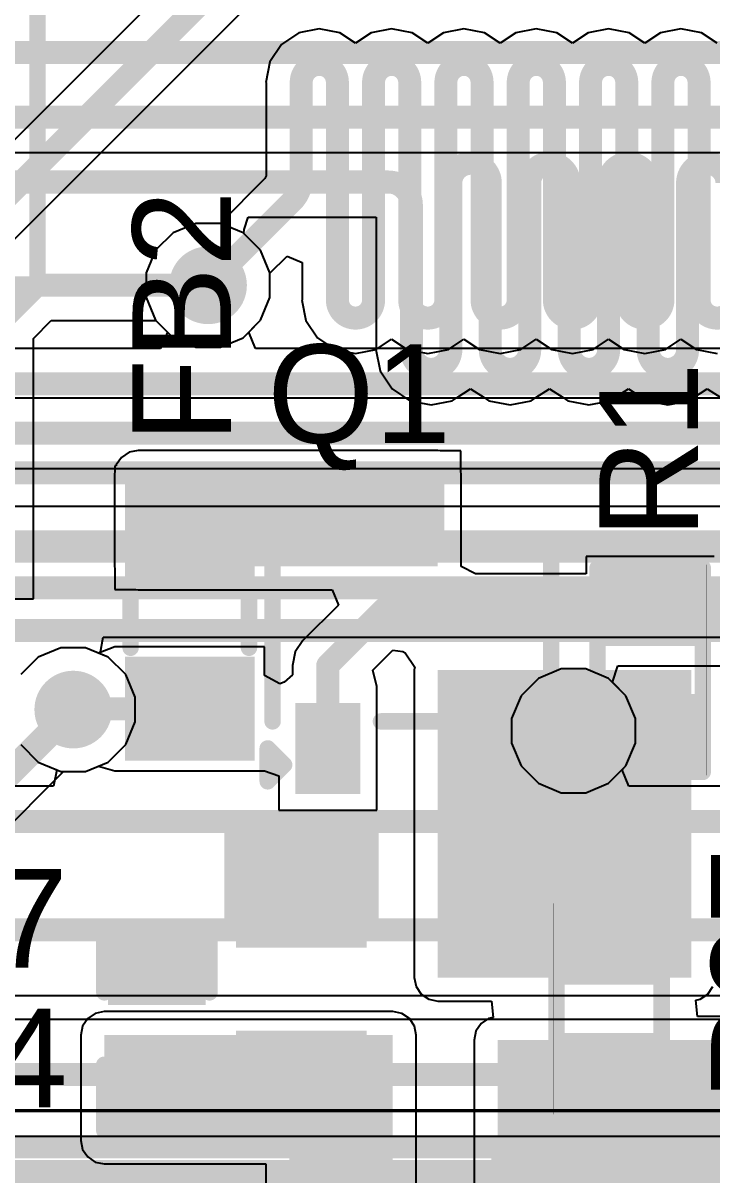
# Model space of a CAD drawing. Header units: inches. Extents: x -3 to 128, y -12 to 41.
# Drawn here: x 80.97 to 86.29, y 7.39 to 16.29 of the extents above; entities that cross this region are included whole.
import ezdxf

# ---------------------------------------------------------------- set-up
doc = ezdxf.new("R2010")
doc.units = ezdxf.units.IN
for name, color, linetype in [('Bottom Layer', 5, 'Continuous'), ('Layer 1', 16, 'Continuous'), ('Layer 2', 76, 'Continuous'), ('Top Layer', 1, 'Continuous'), ('Top Overlay', 2, 'Continuous'), ('Top Paste', 8, 'Continuous'), ('Top Solder', 216, 'Continuous'), ('Via Holes', 16, 'Continuous')]:
    doc.layers.add(name, color=color, linetype=linetype)
doc.styles.add('Arial', font='', dxfattribs={"height": 0.2})
doc.styles.get('Arial').set_extended_font_data('Arial')

msp = doc.modelspace()

# ---------------------------------------------------------------- hatches: boundary and pattern name
at = {"layer": 'Bottom Layer'}
h = msp.add_hatch(color=5, dxfattribs=at)
edge = h.paths.add_edge_path()
edge.add_arc((82.3969, 14.2613), 0.3, 0, 360)
h = msp.add_hatch(color=5, dxfattribs=at)
edge = h.paths.add_edge_path()
edge.add_arc((81.3555, 10.9844), 0.3, 0, 360)
h = msp.add_hatch(color=5, dxfattribs=at)
edge = h.paths.add_edge_path()
edge.add_arc((85.22, 10.8205), 0.3, 0, 360)
at = {"layer": 'Layer 1'}
h = msp.add_hatch(color=16, dxfattribs=at)
edge = h.paths.add_edge_path()
edge.add_arc((82.3969, 14.2613), 0.3, 0, 360)
h = msp.add_hatch(color=16, dxfattribs=at)
edge = h.paths.add_edge_path()
edge.add_arc((81.3555, 10.9844), 0.3, 0, 360)
h = msp.add_hatch(color=16, dxfattribs=at)
edge = h.paths.add_edge_path()
edge.add_arc((85.22, 10.8205), 0.3, 0, 360)
at = {"layer": 'Layer 2'}
h = msp.add_hatch(color=76, dxfattribs=at)
edge = h.paths.add_edge_path()
edge.add_arc((82.3969, 14.2613), 0.3, 0, 360)
h = msp.add_hatch(color=76, dxfattribs=at)
edge = h.paths.add_edge_path()
edge.add_arc((81.3555, 10.9844), 0.3, 0, 360)
h = msp.add_hatch(color=76, dxfattribs=at)
edge = h.paths.add_edge_path()
edge.add_arc((85.22, 10.8205), 0.3, 0, 360)
msp.add_hatch(color=76, dxfattribs=at).paths.add_polyline_path([(77.9057, 6.0571), (87.5504, 6.0571), (87.5504, 7.5049), (77.9057, 7.5049)])
at = {"layer": 'Top Layer'}
h = msp.add_hatch(color=1, dxfattribs=at)
edge = h.paths.add_edge_path()
edge.add_arc((82.3969, 14.2613), 0.3, 0, 360)
for points in [[(81.8557, 12.0904), (84.1717, 12.0904), (84.1717, 12.8043), (81.8557, 12.8043)], [(84.1717, 12.8043), (84.1717, 12.2043), (83.7717, 12.2043), (83.7717, 12.8043)], [(82.6557, 12.6904), (82.6557, 12.0904), (81.8557, 12.0904), (81.8557, 12.6904)], [(86.1298, 11.5317), (85.4948, 11.5317), (85.4948, 11.9889), (86.1298, 11.9889)], [(82.6557, 11.2904), (82.6557, 10.6904), (81.8557, 10.6904), (81.8557, 11.2904)], [(84.1717, 8.9146), (86.1298, 8.9146), (86.1298, 11.2904), (84.1717, 11.2904)], [(86.1298, 10.5919), (85.4948, 10.5919), (85.4948, 11.0491), (86.1298, 11.0491)], [(83.5217, 10.9844), (83.5217, 10.3844), (83.1217, 10.3844), (83.1217, 10.9844)], [(84.8217, 10.9844), (84.8217, 10.3844), (84.4217, 10.3844), (84.4217, 10.9844)], [(83.563, 9.2067), (82.674, 9.2067), (82.674, 9.9687), (83.563, 9.9687)], [(85.1773, 9.3718), (85.8123, 9.3718), (85.8123, 8.9146), (85.1773, 8.9146)], [(81.6842, 9.2195), (82.3192, 9.2195), (82.3192, 8.7623), (81.6842, 8.7623)], [(81.5953, 7.6573), (83.8233, 7.6573), (83.8233, 8.4702), (81.5953, 8.4702)], [(83.024, -4.3417), (83.824, -4.3417), (83.824, 8.4702), (83.024, 8.4702)], [(83.563, 7.6827), (82.674, 7.6827), (82.674, 8.4447), (83.563, 8.4447)], [(84.634, 6.2083), (86.434, 6.2083), (86.434, 8.432), (84.634, 8.432)], [(85.1773, 8.432), (85.8123, 8.432), (85.8123, 7.9748), (85.1773, 7.9748)], [(81.6842, 8.2797), (82.3192, 8.2797), (82.3192, 7.8225), (81.6842, 7.8225)], [(87.6191, 7.6083), (84.634, 7.6083), (84.634, 6.2083), (87.6191, 6.2083)], [(84.634, 7.6083), (86.434, 7.6083), (86.434, 6.2083), (84.634, 6.2083)]]:
    msp.add_hatch(color=1, dxfattribs=at).paths.add_polyline_path(points)
h = msp.add_hatch(color=1, dxfattribs=at)
edge = h.paths.add_edge_path()
edge.add_arc((81.3555, 10.9844), 0.3, 0, 360)
h = msp.add_hatch(color=1, dxfattribs=at)
edge = h.paths.add_edge_path()
edge.add_arc((85.22, 10.8205), 0.3, 0, 360)
at = {"layer": 'Top Paste'}
for points in [[(84.1717, 12.8043), (84.1717, 12.2043), (83.7717, 12.2043), (83.7717, 12.8043)], [(82.6557, 12.6904), (82.6557, 12.0904), (81.8557, 12.0904), (81.8557, 12.6904)], [(86.1298, 11.5317), (85.4948, 11.5317), (85.4948, 11.9889), (86.1298, 11.9889)], [(82.6557, 11.2904), (82.6557, 10.6904), (81.8557, 10.6904), (81.8557, 11.2904)], [(86.1298, 10.5919), (85.4948, 10.5919), (85.4948, 11.0491), (86.1298, 11.0491)], [(83.5217, 10.9844), (83.5217, 10.3844), (83.1217, 10.3844), (83.1217, 10.9844)], [(84.8217, 10.9844), (84.8217, 10.3844), (84.4217, 10.3844), (84.4217, 10.9844)], [(83.563, 9.2067), (82.674, 9.2067), (82.674, 9.9687), (83.563, 9.9687)], [(85.1773, 9.3718), (85.8123, 9.3718), (85.8123, 8.9146), (85.1773, 8.9146)], [(81.6842, 9.2195), (82.3192, 9.2195), (82.3192, 8.7623), (81.6842, 8.7623)], [(83.563, 7.6827), (82.674, 7.6827), (82.674, 8.4447), (83.563, 8.4447)], [(85.1773, 8.432), (85.8123, 8.432), (85.8123, 7.9748), (85.1773, 7.9748)], [(81.6842, 8.2797), (82.3192, 8.2797), (82.3192, 7.8225), (81.6842, 7.8225)], [(84.634, 7.6083), (86.434, 7.6083), (86.434, 6.2083), (84.634, 6.2083)]]:
    msp.add_hatch(color=8, dxfattribs=at).paths.add_polyline_path(points)
at = {"layer": 'Top Solder'}
for points in [[(84.2225, 12.8551), (84.2225, 12.1535), (83.7209, 12.1535), (83.7209, 12.8551)], [(82.7573, 12.792), (82.7573, 11.9888), (81.7541, 11.9888), (81.7541, 12.792)], [(86.1848, 11.4767), (85.4398, 11.4767), (85.4398, 12.0439), (86.1848, 12.0439)], [(82.7573, 11.392), (82.7573, 10.5888), (81.7541, 10.5888), (81.7541, 11.392)], [(83.5725, 11.0352), (83.5725, 10.3336), (83.0709, 10.3336), (83.0709, 11.0352)], [(84.8725, 11.0352), (84.8725, 10.3336), (84.3709, 10.3336), (84.3709, 11.0352)], [(86.1848, 10.5369), (85.4398, 10.5369), (85.4398, 11.1041), (86.1848, 11.1041)], [(83.623, 9.1467), (82.614, 9.1467), (82.614, 10.0287), (83.623, 10.0287)], [(85.1223, 9.4268), (85.8673, 9.4268), (85.8673, 8.8596), (85.1223, 8.8596)], [(81.6242, 9.2795), (82.3792, 9.2795), (82.3792, 8.7023), (81.6242, 8.7023)], [(83.623, 7.6227), (82.614, 7.6227), (82.614, 8.5047), (83.623, 8.5047)], [(85.1223, 8.487), (85.8673, 8.487), (85.8673, 7.9198), (85.1223, 7.9198)], [(81.6242, 8.3397), (82.3792, 8.3397), (82.3792, 7.7625), (81.6242, 7.7625)], [(84.584, 7.6583), (86.484, 7.6583), (86.484, 6.1583), (84.584, 6.1583)]]:
    msp.add_hatch(color=216, dxfattribs=at).paths.add_polyline_path(points)
at = {"layer": 'Via Holes'}
h = msp.add_hatch(color=7, dxfattribs=at)
edge = h.paths.add_edge_path()
edge.add_arc((82.3969, 14.2613), 0.15, 0, 360)
h = msp.add_hatch(color=7, dxfattribs=at)
edge = h.paths.add_edge_path()
edge.add_arc((81.3555, 10.9844), 0.15, 0, 360)
h = msp.add_hatch(color=7, dxfattribs=at)
edge = h.paths.add_edge_path()
edge.add_arc((85.22, 10.8205), 0.15, 0, 360)

# ---------------------------------------------------------------- linework, layer by layer
at = {"layer": 'Bottom Layer'}
for p, q in [((84.6105, 19.0958), (80.2442, 14.7295)), ((80.6852, 14.4014), (84.9951, 18.7113)), ((82.3019, 14.7391), (82.1262, 14.6664)), ((82.4919, 14.7391), (82.3019, 14.7391)), ((82.6675, 14.6664), (82.4919, 14.7391)), ((82.1262, 14.6664), (81.9918, 14.532)), ((82.802, 14.532), (82.6675, 14.6664)), ((81.9918, 14.532), (81.9191, 14.3564)), ((82.8747, 14.3564), (82.802, 14.532)), ((81.9191, 14.3564), (81.9191, 14.1663)), ((82.8747, 14.1663), (82.8747, 14.3564)), ((81.9191, 14.1663), (81.9918, 13.9907)), ((82.802, 13.9907), (82.8747, 14.1663)), ((81.9918, 13.9907), (82.1262, 13.8563)), ((82.6675, 13.8563), (82.802, 13.9907)), ((82.1262, 13.8563), (82.3019, 13.7835)), ((82.4919, 13.7835), (82.6675, 13.8563)), ((82.3019, 13.7835), (82.4919, 13.7835)), ((81.0848, 11.3894), (80.9504, 11.255)), ((81.2605, 11.4622), (81.0848, 11.3894)), ((81.4505, 11.4622), (81.2605, 11.4622)), ((81.6261, 11.3894), (81.4505, 11.4622)), ((81.7606, 11.255), (81.6261, 11.3894)), ((81.8333, 11.0794), (81.7606, 11.255)), ((84.9493, 11.2256), (84.8149, 11.0912)), ((85.1249, 11.2983), (84.9493, 11.2256)), ((85.315, 11.2983), (85.1249, 11.2983)), ((85.4906, 11.2256), (85.315, 11.2983)), ((85.625, 11.0912), (85.4906, 11.2256)), ((81.8333, 10.8893), (81.8333, 11.0794)), ((84.8149, 11.0912), (84.7422, 10.9156)), ((85.6978, 10.9156), (85.625, 11.0912)), ((81.7606, 10.7137), (81.8333, 10.8893)), ((84.7422, 10.9156), (84.7422, 10.7255)), ((85.6978, 10.7255), (85.6978, 10.9156)), ((81.6261, 10.5793), (81.7606, 10.7137)), ((84.7422, 10.7255), (84.8149, 10.5499)), ((85.625, 10.5499), (85.6978, 10.7255)), ((79.8555, 9.0815), (81.2806, 10.5066)), ((81.2806, 10.5066), (81.4505, 10.5066)), ((81.4505, 10.5066), (81.6261, 10.5793)), ((84.8149, 10.5499), (84.9493, 10.4155)), ((85.4906, 10.4155), (85.625, 10.5499)), ((84.9493, 10.4155), (85.1249, 10.3427)), ((85.315, 10.3427), (85.4906, 10.4155)), ((85.1249, 10.3427), (85.315, 10.3427))]:
    msp.add_line(p, q, dxfattribs=at)
for points, const_width in [([(80.23, 14.3307), (85.0883, 19.1891)], 0.1778), ([(79.6541, 9.2829), (81.3555, 10.9844)], 0.2032)]:
    msp.add_lwpolyline(points, dxfattribs=dict(at, const_width=const_width))
at = {"layer": 'Bottom Layer', "const_width": 0.1016}
msp.add_lwpolyline([(81.3047, 10.9844, 1), (81.4063, 10.9844, 1)], format="xyb", close=True, dxfattribs=at)
at = {"layer": 'Layer 1'}
for p, q in [((83.0978, 16.211), (82.9634, 16.1212)), ((83.2564, 16.2426), (83.0978, 16.211)), ((83.415, 16.211), (83.2564, 16.2426)), ((83.5358, 16.1303), (83.415, 16.211)), ((83.6566, 16.211), (83.5358, 16.1303)), ((83.8152, 16.2426), (83.6566, 16.211)), ((83.9738, 16.211), (83.8152, 16.2426)), ((84.0946, 16.1303), (83.9738, 16.211)), ((84.2154, 16.211), (84.0946, 16.1303)), ((84.374, 16.2426), (84.2154, 16.211)), ((84.5326, 16.211), (84.374, 16.2426)), ((84.6534, 16.1303), (84.5326, 16.211)), ((84.7742, 16.211), (84.6534, 16.1303)), ((84.9328, 16.2426), (84.7742, 16.211)), ((85.0914, 16.211), (84.9328, 16.2426)), ((85.2122, 16.1303), (85.0914, 16.211)), ((85.333, 16.211), (85.2122, 16.1303)), ((85.4916, 16.2426), (85.333, 16.211)), ((85.6502, 16.211), (85.4916, 16.2426)), ((85.771, 16.1303), (85.6502, 16.211)), ((85.8918, 16.211), (85.771, 16.1303)), ((86.0504, 16.2426), (85.8918, 16.211)), ((86.209, 16.211), (86.0504, 16.2426)), ((86.3298, 16.1303), (86.209, 16.211)), ((82.9634, 16.1212), (82.8736, 15.9868)), ((82.8736, 15.9868), (82.842, 15.8282)), ((82.842, 15.8282), (82.8448, 15.8282)), ((82.8448, 15.8282), (82.8448, 15.1061)), ((82.8361, 15.0851), (82.4901, 14.7391)), ((82.8448, 15.1061), (82.8361, 15.0851)), ((82.3019, 14.7391), (82.1262, 14.6664)), ((82.4901, 14.7391), (82.3019, 14.7391)), ((82.1262, 14.6664), (81.9918, 14.532)), ((81.9918, 14.532), (81.9191, 14.3564)), ((82.8747, 14.3546), (83.0068, 14.4867)), ((83.0068, 14.4867), (83.1242, 14.4381)), ((83.1242, 14.4381), (83.1242, 14.1477)), ((81.9191, 14.3564), (81.9191, 14.1663)), ((82.8747, 14.1663), (82.8747, 14.3546)), ((81.9191, 14.1663), (81.9918, 13.9907)), ((82.802, 13.9907), (82.8747, 14.1663)), ((83.1242, 14.1477), (83.1214, 14.1477)), ((83.1214, 14.1477), (83.153, 13.9892)), ((81.9918, 13.9907), (82.1262, 13.8563)), ((82.6675, 13.8563), (82.802, 13.9907)), ((83.153, 13.9892), (83.2428, 13.8547)), ((82.1262, 13.8563), (82.3019, 13.7835)), ((82.4919, 13.7835), (82.6675, 13.8563)), ((83.2428, 13.8547), (83.3772, 13.7649)), ((83.6944, 13.7649), (83.8152, 13.8456)), ((83.8152, 13.8456), (83.936, 13.7649)), ((84.2532, 13.7649), (84.374, 13.8456)), ((84.374, 13.8456), (84.4948, 13.7649)), ((84.812, 13.7649), (84.9328, 13.8456)), ((84.9328, 13.8456), (85.0536, 13.7649)), ((85.3708, 13.7649), (85.4916, 13.8456)), ((85.4916, 13.8456), (85.6124, 13.7649)), ((85.9296, 13.7649), (86.0504, 13.8456)), ((86.0504, 13.8456), (86.1712, 13.7649)), ((82.3019, 13.7835), (82.4919, 13.7835)), ((83.3772, 13.7649), (83.5358, 13.7334)), ((83.5358, 13.7334), (83.6944, 13.7649)), ((83.936, 13.7649), (84.0946, 13.7334)), ((84.0946, 13.7334), (84.2532, 13.7649)), ((84.4948, 13.7649), (84.6534, 13.7334)), ((84.6534, 13.7334), (84.812, 13.7649)), ((85.0536, 13.7649), (85.2122, 13.7334)), ((85.2122, 13.7334), (85.3708, 13.7649)), ((85.6124, 13.7649), (85.771, 13.7334)), ((85.771, 13.7334), (85.9296, 13.7649)), ((86.1712, 13.7649), (86.3298, 13.7334)), ((91.6837, 13.3903), (72.3965, 13.3903)), ((72.3024, 12.8464), (97.6877, 12.8464)), ((99.8864, 12.552), (71.9548, 12.552)), ((81.5622, 11.4159), (81.5875, 11.5429)), ((81.5875, 11.5429), (97.9489, 11.5429)), ((81.6261, 11.3894), (81.5622, 11.4159)), ((81.7606, 11.255), (81.6261, 11.3894)), ((81.8333, 11.0794), (81.7606, 11.255)), ((81.8333, 10.8893), (81.8333, 11.0794)), ((81.7606, 10.7137), (81.8333, 10.8893)), ((80.9504, 10.7137), (81.0848, 10.5793)), ((81.6261, 10.5793), (81.7606, 10.7137)), ((81.0848, 10.5793), (81.2605, 10.5066)), ((81.2605, 10.5066), (81.4505, 10.5066)), ((81.4505, 10.5066), (81.6261, 10.5793)), ((92.1626, 8.7749), (69.6771, 8.7749)), ((79.5266, 8.5937), (92.1626, 8.5937)), ((98.5233, 7.8802), (79.6225, 7.8802))]:
    msp.add_line(p, q, dxfattribs=at)
at = {"layer": 'Layer 1', "const_width": 0.1778}
for points in [[(83.1167, 15.8282, -1), (83.3961, 15.8282)], [(83.6755, 15.8282, -1), (83.9549, 15.8282)], [(84.2343, 15.8282, -1), (84.5137, 15.8282)], [(84.7931, 15.8282, -1), (85.0725, 15.8282)], [(85.3519, 15.8282, -1), (85.6313, 15.8282)], [(85.9107, 15.8282, -1), (86.1901, 15.8282)], [(83.1167, 15.0799, -0.198932), (83.0468, 14.9113)], [(83.6755, 14.1477, -1), (83.3961, 14.1477)], [(84.2343, 14.1477, -1), (83.9549, 14.1477)], [(84.7931, 14.1477, -1), (84.5137, 14.1477)], [(85.3519, 14.1477, -1), (85.0725, 14.1477)], [(85.9107, 14.1477, -1), (85.6313, 14.1477)], [(86.4695, 14.1477, -1), (86.1901, 14.1477)]]:
    msp.add_lwpolyline(points, format="xyb", dxfattribs=at)
for points in [[(83.1167, 15.0799), (83.1167, 15.8282)], [(83.3961, 14.1477), (83.3961, 15.8282)], [(83.6755, 14.1477), (83.6755, 15.8282)], [(83.9549, 14.1477), (83.9549, 15.8282)], [(84.2343, 14.1477), (84.2343, 15.8282)], [(84.5137, 14.1477), (84.5137, 15.8282)], [(84.7931, 14.1477), (84.7931, 15.8282)], [(85.0725, 14.1477), (85.0725, 15.8282)], [(85.3519, 14.1477), (85.3519, 15.8282)], [(85.6313, 14.1477), (85.6313, 15.8282)], [(85.9107, 14.1477), (85.9107, 15.8282)], [(86.1901, 14.1477), (86.1901, 15.8282)], [(82.9579, 14.8224), (83.0468, 14.9113)], [(82.3969, 14.2613), (82.9579, 14.8224)], [(73.2057, 13.1183), (97.6877, 13.1183)], [(66.6071, 12.2801), (99.9991, 12.2801)], [(66.4598, 11.9245), (101.0599, 11.9245)], [(76.5578, 7.6083), (98.6359, 7.6083)]]:
    msp.add_lwpolyline(points, dxfattribs=at)
at = {"layer": 'Layer 1', "const_width": 0.0889}
for points in [[(83.0722, 15.8282, 1), (83.1611, 15.8282, 1)], [(83.0722, 15.8282, 1), (83.1611, 15.8282, 1)], [(83.3516, 15.8282, 1), (83.4405, 15.8282, 1)], [(83.3516, 15.8282, 1), (83.4405, 15.8282, 1)], [(83.631, 15.8282, 1), (83.7199, 15.8282, 1)], [(83.631, 15.8282, 1), (83.7199, 15.8282, 1)], [(83.9104, 15.8282, 1), (83.9993, 15.8282, 1)], [(83.9104, 15.8282, 1), (83.9993, 15.8282, 1)], [(84.1898, 15.8282, 1), (84.2787, 15.8282, 1)], [(84.1898, 15.8282, 1), (84.2787, 15.8282, 1)], [(84.4692, 15.8282, 1), (84.5581, 15.8282, 1)], [(84.4692, 15.8282, 1), (84.5581, 15.8282, 1)], [(84.7486, 15.8282, 1), (84.8375, 15.8282, 1)], [(84.7486, 15.8282, 1), (84.8375, 15.8282, 1)], [(85.028, 15.8282, 1), (85.1169, 15.8282, 1)], [(85.028, 15.8282, 1), (85.1169, 15.8282, 1)], [(85.3074, 15.8282, 1), (85.3963, 15.8282, 1)], [(85.3074, 15.8282, 1), (85.3963, 15.8282, 1)], [(85.5868, 15.8282, 1), (85.6757, 15.8282, 1)], [(85.5868, 15.8282, 1), (85.6757, 15.8282, 1)], [(85.8662, 15.8282, 1), (85.9551, 15.8282, 1)], [(85.8662, 15.8282, 1), (85.9551, 15.8282, 1)], [(86.1456, 15.8282, 1), (86.2345, 15.8282, 1)], [(86.1456, 15.8282, 1), (86.2345, 15.8282, 1)], [(83.0722, 15.0799, 1), (83.1611, 15.0799, 1)], [(83.0722, 15.0799, 1), (83.1611, 15.0799, 1)], [(83.0024, 14.9113, 1), (83.0913, 14.9113, 1)], [(83.0024, 14.9113, 1), (83.0913, 14.9113, 1)], [(82.9135, 14.8224, 1), (83.0024, 14.8224, 1)], [(82.9135, 14.8224, 1), (83.0024, 14.8224, 1)], [(82.3524, 14.2613, 1), (82.4413, 14.2613, 1)], [(83.3516, 14.1477, 1), (83.4405, 14.1477, 1)], [(83.3516, 14.1477, 1), (83.4405, 14.1477, 1)], [(83.631, 14.1477, 1), (83.7199, 14.1477, 1)], [(83.631, 14.1477, 1), (83.7199, 14.1477, 1)], [(83.9104, 14.1477, 1), (83.9993, 14.1477, 1)], [(83.9104, 14.1477, 1), (83.9993, 14.1477, 1)], [(84.1898, 14.1477, 1), (84.2787, 14.1477, 1)], [(84.1898, 14.1477, 1), (84.2787, 14.1477, 1)], [(84.4692, 14.1477, 1), (84.5581, 14.1477, 1)], [(84.4692, 14.1477, 1), (84.5581, 14.1477, 1)], [(84.7486, 14.1477, 1), (84.8375, 14.1477, 1)], [(84.7486, 14.1477, 1), (84.8375, 14.1477, 1)], [(85.028, 14.1477, 1), (85.1169, 14.1477, 1)], [(85.028, 14.1477, 1), (85.1169, 14.1477, 1)], [(85.3074, 14.1477, 1), (85.3963, 14.1477, 1)], [(85.3074, 14.1477, 1), (85.3963, 14.1477, 1)], [(85.5868, 14.1477, 1), (85.6757, 14.1477, 1)], [(85.5868, 14.1477, 1), (85.6757, 14.1477, 1)], [(85.8662, 14.1477, 1), (85.9551, 14.1477, 1)], [(85.8662, 14.1477, 1), (85.9551, 14.1477, 1)], [(86.1456, 14.1477, 1), (86.2345, 14.1477, 1)], [(86.1456, 14.1477, 1), (86.2345, 14.1477, 1)]]:
    msp.add_lwpolyline(points, format="xyb", close=True, dxfattribs=at)
at = {"layer": 'Layer 2'}
for p, q in [((75.1316, 15.2871), (89.1569, 15.2871)), ((82.3019, 14.7391), (82.1262, 14.6664)), ((82.4919, 14.7391), (82.3019, 14.7391)), ((82.6675, 14.6664), (82.4919, 14.7391)), ((82.1262, 14.6664), (81.9918, 14.532)), ((82.802, 14.532), (82.6675, 14.6664)), ((81.9918, 14.532), (81.9191, 14.3564)), ((82.8747, 14.3564), (82.802, 14.532)), ((81.9191, 14.3564), (81.9191, 14.1663)), ((82.8747, 14.1663), (82.8747, 14.3564)), ((81.9191, 14.1663), (81.9918, 13.9907)), ((82.802, 13.9907), (82.8747, 14.1663)), ((81.9918, 13.9907), (82.0824, 13.9002)), ((82.7114, 13.9002), (82.802, 13.9907)), ((82.0824, 13.9002), (82.0298, 13.7732)), ((82.764, 13.7732), (82.7114, 13.9002)), ((82.0298, 13.7732), (80.6068, 13.7732)), ((88.2282, 13.7732), (82.764, 13.7732)), ((85.5208, 11.1954), (85.5635, 11.3224)), ((85.5635, 11.3224), (90.4567, 11.3224)), ((85.625, 11.0912), (85.5208, 11.1954)), ((85.6978, 10.9156), (85.625, 11.0912)), ((85.6978, 10.7255), (85.6978, 10.9156)), ((80.9504, 10.7137), (81.0848, 10.5793)), ((85.625, 10.5499), (85.6978, 10.7255)), ((81.0848, 10.5793), (81.2279, 10.5201)), ((81.2279, 10.5201), (81.2026, 10.3931)), ((85.5952, 10.5201), (85.625, 10.5499)), ((85.6478, 10.3931), (85.5952, 10.5201)), ((81.2026, 10.3931), (79.1858, 10.3931)), ((88.6217, 10.3931), (85.6478, 10.3931)), ((79.4897, 7.8934), (88.8209, 7.8934)), ((87.5504, 7.6862), (79.4566, 7.6862))]:
    msp.add_line(p, q, dxfattribs=at)
at = {"layer": 'Layer 2', "const_width": 0.1778}
for points in [[(74.7175, 16.0591), (93.3179, 16.0591)], [(75.019, 15.5591), (93.5957, 15.5591)], [(78.7302, 13.5012), (89.7844, 13.5012)], [(74.4975, 12.8135), (90.2379, 12.8135)], [(74.9873, 12.2079), (91.8192, 12.2079)], [(75.4906, 11.5943), (90.1949, 11.5943)], [(79.1858, 10.1211), (88.6453, 10.1211)], [(79.2776, 9.2829), (86.1191, 9.2829)], [(86.1191, 9.2829), (86.462, 9.2829)], [(79.0996, 8.1653), (88.6453, 8.1653)]]:
    msp.add_lwpolyline(points, dxfattribs=at)
at = {"layer": 'Layer 2', "const_width": 0.0889}
msp.add_lwpolyline([(86.0746, 9.2829, 1), (86.1635, 9.2829, 1)], format="xyb", close=True, dxfattribs=at)
msp.add_lwpolyline([(86.0746, 9.2829, 1), (86.1635, 9.2829, 1)], format="xyb", close=True, dxfattribs=at)
at = {"layer": 'Top Layer'}
for p, q in [((82.676, 14.6917), (82.7079, 14.7871)), ((82.7079, 14.7871), (83.6957, 14.7871)), ((83.6957, 14.7871), (83.6957, 13.7643)), ((82.6738, 14.6601), (82.676, 14.6917)), ((82.802, 14.532), (82.6738, 14.6601)), ((82.8747, 14.3564), (82.802, 14.532)), ((82.8747, 14.1663), (82.8747, 14.3564)), ((82.802, 13.9907), (82.8747, 14.1663)), ((81.048, 13.8512), (81.1861, 13.9894)), ((81.1861, 13.9894), (81.9931, 13.9894)), ((81.9931, 13.9894), (82.1262, 13.8563)), ((82.6675, 13.8563), (82.802, 13.9907)), ((81.048, 11.8402), (81.048, 13.8512)), ((82.1262, 13.8563), (82.3019, 13.7835)), ((82.4919, 13.7835), (82.6675, 13.8563)), ((82.3019, 13.7835), (82.4919, 13.7835)), ((83.6957, 13.7643), (83.6927, 13.7643)), ((83.6927, 13.7643), (83.7252, 13.6008)), ((83.7252, 13.6008), (83.8179, 13.4622)), ((83.8179, 13.4622), (83.9565, 13.3696)), ((84.3202, 13.3941), (84.4248, 13.4605)), ((84.4248, 13.4605), (84.5294, 13.3941)), ((84.9298, 13.3941), (85.0344, 13.4605)), ((85.0344, 13.4605), (85.139, 13.3941)), ((85.5394, 13.3941), (85.644, 13.4605)), ((85.644, 13.4605), (85.7486, 13.3941)), ((86.149, 13.3941), (86.2536, 13.4605)), ((86.2536, 13.4605), (86.3582, 13.3941)), ((83.9565, 13.3696), (84.12, 13.337)), ((84.12, 13.337), (84.2835, 13.3696)), ((84.2835, 13.3696), (84.3202, 13.3941)), ((84.5294, 13.3941), (84.5661, 13.3696)), ((84.5661, 13.3696), (84.7296, 13.337)), ((84.7296, 13.337), (84.8931, 13.3696)), ((84.8931, 13.3696), (84.9298, 13.3941)), ((85.139, 13.3941), (85.1757, 13.3696)), ((85.1757, 13.3696), (85.3392, 13.337)), ((85.3392, 13.337), (85.5027, 13.3696)), ((85.5027, 13.3696), (85.5394, 13.3941)), ((85.7486, 13.3941), (85.7853, 13.3696)), ((85.7853, 13.3696), (85.9488, 13.337)), ((85.9488, 13.337), (86.1123, 13.3696)), ((86.1123, 13.3696), (86.149, 13.3941)), ((81.7275, 12.9325), (81.6882, 12.8737)), ((81.7864, 12.9718), (81.7275, 12.9325)), ((81.8557, 12.9856), (81.7864, 12.9718)), ((84.1717, 12.9856), (81.8557, 12.9856)), ((84.1892, 12.9821), (84.1717, 12.9856)), ((84.3495, 12.9821), (84.1892, 12.9821)), ((84.3495, 12.8218), (84.3495, 12.9821)), ((81.6779, 12.8218), (81.6744, 12.8043)), ((81.6872, 12.8682), (81.6779, 12.8682)), ((81.6779, 12.8682), (81.6779, 12.8218)), ((81.6882, 12.8737), (81.6872, 12.8682)), ((84.353, 12.8043), (84.3495, 12.8218)), ((81.6744, 12.8043), (81.6744, 12.0904)), ((84.353, 12.0905), (84.353, 12.8043)), ((86.3076, 12.1667), (85.317, 12.1667)), ((85.317, 12.1667), (85.317, 12.0323)), ((81.6744, 12.0904), (81.6779, 12.0729)), ((81.6779, 12.0729), (81.6779, 11.9126)), ((84.4634, 12.0323), (84.353, 12.0905)), ((85.317, 12.0323), (84.4634, 12.0323)), ((80.4123, 11.8402), (81.048, 11.8402)), ((81.6779, 11.9126), (81.8382, 11.9126)), ((81.8382, 11.9126), (81.8557, 11.9092)), ((81.8557, 11.9092), (83.355, 11.9092)), ((83.355, 11.9092), (83.4036, 11.7918)), ((83.4036, 11.7918), (83.1294, 11.5176)), ((83.1294, 11.5176), (83.0705, 11.4294)), ((81.0848, 11.3894), (80.9504, 11.255)), ((81.2605, 11.4622), (81.0848, 11.3894)), ((81.4505, 11.4622), (81.2605, 11.4622)), ((81.5509, 11.4206), (81.4505, 11.4622)), ((81.6779, 11.4682), (81.5509, 11.4206)), ((82.8335, 11.4682), (81.6779, 11.4682)), ((81.6779, 11.4682), (81.6779, 11.4682)), ((82.8335, 11.2464), (82.8335, 11.4682)), ((83.0705, 11.4294), (83.0498, 11.3254)), ((83.6701, 11.2892), (83.824, 11.443)), ((83.824, 11.443), (83.9028, 11.434)), ((83.9028, 11.434), (83.9196, 11.4217)), ((83.9196, 11.4217), (83.9945, 11.3111)), ((83.0498, 11.3254), (83.0498, 11.2522)), ((83.9945, 11.3111), (83.9904, 11.2904)), ((82.9523, 11.1825), (82.8335, 11.2464)), ((83.0498, 11.2522), (82.9836, 11.196)), ((83.6995, 11.1622), (83.6701, 11.2892)), ((83.9904, 11.2904), (83.9904, 8.9146)), ((82.9836, 11.196), (82.9523, 11.1825)), ((83.6995, 10.2066), (83.6995, 11.1622)), ((83.6995, 11.1622), (83.6995, 11.1622)), ((80.9504, 10.7137), (81.0848, 10.5793)), ((81.0848, 10.5793), (81.2605, 10.5066)), ((81.2605, 10.5066), (81.4505, 10.5066)), ((81.4505, 10.5066), (81.5509, 10.5482)), ((81.5509, 10.5482), (81.6779, 10.5126)), ((81.6779, 10.5126), (81.6779, 10.5126)), ((81.6779, 10.5126), (81.6779, 10.5126)), ((81.6779, 10.5126), (82.8169, 10.5126)), ((82.8169, 10.5126), (82.8335, 10.5126)), ((82.8335, 10.5126), (82.9439, 10.4725)), ((82.9439, 10.4725), (82.9439, 10.2066)), ((82.9439, 10.2066), (83.6995, 10.2066)), ((83.9904, 8.9146), (84.0042, 8.8453)), ((84.0042, 8.8453), (84.0435, 8.7865)), ((86.258, 8.7865), (86.2973, 8.8453)), ((84.0435, 8.7865), (84.1023, 8.7472)), ((84.1023, 8.7472), (84.1717, 8.7334)), ((84.1717, 8.7334), (84.5864, 8.7334)), ((84.5864, 8.7334), (84.599, 8.6064)), ((86.1648, 8.7403), (86.1991, 8.7472)), ((86.1773, 8.6133), (86.1648, 8.7403)), ((86.1991, 8.7472), (86.258, 8.7865)), ((81.526, 8.6377), (81.4671, 8.5984)), ((81.5953, 8.6515), (81.526, 8.6377)), ((83.824, 8.6515), (81.5953, 8.6515)), ((83.8933, 8.6377), (83.824, 8.6515)), ((83.9521, 8.5984), (83.8933, 8.6377)), ((81.4671, 8.5984), (81.4278, 8.5396)), ((83.9914, 8.5396), (83.9521, 8.5984)), ((84.5058, 8.5602), (84.4665, 8.5014)), ((84.5646, 8.5995), (84.5058, 8.5602)), ((84.599, 8.6064), (84.5646, 8.5995)), ((86.434, 8.6133), (86.1773, 8.6133)), ((81.4278, 8.5396), (81.414, 8.4702)), ((81.414, 8.4702), (81.414, 7.6573)), ((84.0052, 8.4702), (83.9914, 8.5396)), ((84.0052, 2.6908), (84.0052, 8.4702)), ((84.4665, 8.5014), (84.4527, 8.432)), ((84.4527, 8.432), (84.4527, 7.6083)), ((81.414, 7.6573), (81.4278, 7.588)), ((81.4278, 7.588), (81.4671, 7.5292)), ((84.4527, 7.6083), (84.4527, 6.2083)), ((81.4671, 7.5292), (81.526, 7.4899)), ((81.526, 7.4899), (81.5953, 7.4761)), ((81.5953, 7.4761), (82.8427, 7.4761)), ((82.8427, 7.4761), (82.8427, 0.1162))]:
    msp.add_line(p, q, dxfattribs=at)
at = {"layer": 'Top Layer', "const_width": 0.1778}
for points in [[(77.37, 16.0591), (92.2901, 16.0591)], [(79.7268, 15.5591), (92.2901, 15.5591)], [(79.8671, 15.0591), (83.3961, 15.0591)], [(83.3961, 15.0591), (83.7898, 15.0591)], [(84.2724, 13.7643), (84.2724, 15.0511)], [(84.5772, 13.7643), (84.5772, 15.0511)], [(84.882, 13.7643), (84.882, 15.0511)], [(85.1868, 13.7643), (85.1868, 15.0511)], [(85.4916, 13.7643), (85.4916, 15.0511)], [(85.7964, 13.7643), (85.7964, 15.0511)], [(86.1012, 13.7643), (86.1012, 15.0511)], [(83.9676, 13.7643), (83.9676, 14.8813)], [(80.7301, 13.918), (81.0735, 14.2613)], [(81.0735, 14.2613), (82.3969, 14.2613)], [(83.3217, 11.3254), (83.7567, 11.7603)], [(83.7567, 11.7603), (85.8123, 11.7603)], [(85.8123, 11.7603), (86.8198, 11.7603)], [(83.3217, 10.6844), (83.3217, 11.3254)], [(81.3555, 10.9844), (81.3616, 10.9904)], [(81.3616, 10.9904), (82.2557, 10.9904)]]:
    msp.add_lwpolyline(points, dxfattribs=at)
for points in [[(84.2724, 15.0511, -1), (84.5772, 15.0511)], [(84.882, 15.0511, -1), (85.1868, 15.0511)], [(85.4916, 15.0511, -1), (85.7964, 15.0511)], [(86.1012, 15.0511, -1), (86.406, 15.0511)], [(83.7898, 15.0591, -0.414214), (83.9676, 14.8813)], [(84.2724, 13.7643, -1), (83.9676, 13.7643)], [(84.882, 13.7643, -1), (84.5772, 13.7643)], [(85.4916, 13.7643, -1), (85.1868, 13.7643)], [(86.1012, 13.7643, -1), (85.7964, 13.7643)]]:
    msp.add_lwpolyline(points, format="xyb", dxfattribs=at)
at = {"layer": 'Top Layer', "const_width": 0.0889}
for points in [[(83.3516, 15.0591, 1), (83.4405, 15.0591, 1)], [(83.3516, 15.0591, 1), (83.4405, 15.0591, 1)], [(83.7454, 15.0591, 1), (83.8343, 15.0591, 1)], [(83.7454, 15.0591, 1), (83.8343, 15.0591, 1)], [(84.228, 15.0511, 1), (84.3169, 15.0511, 1)], [(84.228, 15.0511, 1), (84.3169, 15.0511, 1)], [(84.5328, 15.0511, 1), (84.6217, 15.0511, 1)], [(84.5328, 15.0511, 1), (84.6217, 15.0511, 1)], [(84.8376, 15.0511, 1), (84.9265, 15.0511, 1)], [(84.8376, 15.0511, 1), (84.9265, 15.0511, 1)], [(85.1424, 15.0511, 1), (85.2313, 15.0511, 1)], [(85.1424, 15.0511, 1), (85.2313, 15.0511, 1)], [(85.4472, 15.0511, 1), (85.5361, 15.0511, 1)], [(85.4472, 15.0511, 1), (85.5361, 15.0511, 1)], [(85.752, 15.0511, 1), (85.8409, 15.0511, 1)], [(85.752, 15.0511, 1), (85.8409, 15.0511, 1)], [(86.0568, 15.0511, 1), (86.1457, 15.0511, 1)], [(86.0568, 15.0511, 1), (86.1457, 15.0511, 1)], [(83.9232, 14.8813, 1), (84.0121, 14.8813, 1)], [(83.9232, 14.8813, 1), (84.0121, 14.8813, 1)], [(81.029, 14.2613, 1), (81.1179, 14.2613, 1)], [(81.029, 14.2613, 1), (81.1179, 14.2613, 1)], [(82.3524, 14.2613, 1), (82.4413, 14.2613, 1)], [(83.9232, 13.7643, 1), (84.0121, 13.7643, 1)], [(83.9232, 13.7643, 1), (84.0121, 13.7643, 1)], [(84.228, 13.7643, 1), (84.3169, 13.7643, 1)], [(84.228, 13.7643, 1), (84.3169, 13.7643, 1)], [(84.5328, 13.7643, 1), (84.6217, 13.7643, 1)], [(84.5328, 13.7643, 1), (84.6217, 13.7643, 1)], [(84.8376, 13.7643, 1), (84.9265, 13.7643, 1)], [(84.8376, 13.7643, 1), (84.9265, 13.7643, 1)], [(85.1424, 13.7643, 1), (85.2313, 13.7643, 1)], [(85.1424, 13.7643, 1), (85.2313, 13.7643, 1)], [(85.4472, 13.7643, 1), (85.5361, 13.7643, 1)], [(85.4472, 13.7643, 1), (85.5361, 13.7643, 1)], [(85.752, 13.7643, 1), (85.8409, 13.7643, 1)], [(85.752, 13.7643, 1), (85.8409, 13.7643, 1)], [(86.0568, 13.7643, 1), (86.1457, 13.7643, 1)], [(86.0568, 13.7643, 1), (86.1457, 13.7643, 1)], [(83.7123, 11.7603, 1), (83.8012, 11.7603, 1)], [(83.7123, 11.7603, 1), (83.8012, 11.7603, 1)], [(85.7678, 11.7603, 1), (85.8567, 11.7603, 1)], [(85.7678, 11.7603, 1), (85.8567, 11.7603, 1)], [(83.2773, 11.3254, 1), (83.3662, 11.3254, 1)], [(83.2773, 11.3254, 1), (83.3662, 11.3254, 1)], [(81.311, 10.9844, 1), (81.3999, 10.9844, 1)], [(81.3171, 10.9904, 1), (81.406, 10.9904, 1)], [(81.3171, 10.9904, 1), (81.406, 10.9904, 1)], [(82.2113, 10.9904, 1), (82.3002, 10.9904, 1)], [(83.2773, 10.6844, 1), (83.3662, 10.6844, 1)]]:
    msp.add_lwpolyline(points, format="xyb", close=True, dxfattribs=at)
at = {"layer": 'Top Overlay'}
for points, const_width in [([(81.0801, 14.268), (81.0801, 30.968)], 0.127), ([(68.8801, 14.268), (81.0801, 14.268)], 0.127), ([(82.8954, 12.2956), (83.5611, 12.2956)], 0.127), ([(82.8954, 10.8933), (82.8954, 12.2956)], 0.127), ([(84.3823, 12.2956), (85.0479, 12.2956)], 0.127), ([(85.0479, 10.8933), (85.0479, 12.2956)], 0.127), ([(85.4059, 10.503), (85.4059, 12.0778)], 0.127), ([(85.4059, 12.0778), (86.2187, 12.0778)], 0.127), ([(86.2187, 10.503), (86.2187, 12.0778)], 0.127), ([(86.2441, 10.4776), (86.2441, 12.1032)], 0.00323), ([(81.7985, 11.4618), (81.7985, 11.8936)], 0.127), ([(82.7129, 11.4618), (82.7129, 11.8936)], 0.127), ([(83.7323, 10.8933), (84.211, 10.8933)], 0.127), ([(82.8577, 10.6844), (82.9847, 10.5574)], 0.127), ([(82.8577, 10.4304), (82.8577, 10.6844)], 0.127), ([(82.8577, 10.4304), (82.9847, 10.5574)], 0.127), ([(85.4059, 10.503), (86.2187, 10.503)], 0.127), ([(82.5851, 9.2829), (82.5851, 10.0703)], 0.127), ([(82.5851, 10.0703), (83.6519, 10.0703)], 0.127), ([(83.6519, 9.2829), (83.6519, 10.0703)], 0.127), ([(85.0884, 9.4607), (85.9012, 9.4607)], 0.127), ([(85.0884, 7.8859), (85.0884, 9.4607)], 0.127), ([(85.9012, 7.8859), (85.9012, 9.4607)], 0.127), ([(85.063, 7.8605), (85.063, 9.4861)], 0.00323), ([(81.5953, 8.8004), (81.5953, 9.3084)], 0.127), ([(81.5953, 9.3084), (82.4081, 9.3084)], 0.127), ([(82.4081, 8.8004), (82.4081, 9.3084)], 0.127), ([(82.5851, 7.5811), (82.5851, 8.3685)], 0.127), ([(83.6519, 7.5811), (83.6519, 8.3685)], 0.127), ([(81.5953, 7.7336), (81.5953, 8.2416)], 0.127), ([(82.4081, 7.7336), (82.4081, 8.2416)], 0.127), ([(85.0884, 7.8859), (85.9012, 7.8859)], 0.127), ([(81.5953, 7.7336), (82.4081, 7.7336)], 0.127), ([(82.5851, 7.5811), (83.6519, 7.5811)], 0.127)]:
    msp.add_lwpolyline(points, dxfattribs=dict(at, const_width=const_width))
for points, const_width in [([(81.0484, 14.268, 1), (81.1119, 14.268, 1)], 0.0635), ([(81.0484, 14.268, 1), (81.1119, 14.268, 1)], 0.0635), ([(82.8637, 12.2956, 1), (82.9272, 12.2956, 1)], 0.0635), ([(82.8637, 12.2956, 1), (82.9272, 12.2956, 1)], 0.0635), ([(83.5293, 12.2956, 1), (83.5928, 12.2956, 1)], 0.0635), ([(84.3506, 12.2956, 1), (84.4141, 12.2956, 1)], 0.0635), ([(85.0162, 12.2956, 1), (85.0797, 12.2956, 1)], 0.0635), ([(85.0162, 12.2956, 1), (85.0797, 12.2956, 1)], 0.0635), ([(85.3741, 12.0778, 1), (85.4376, 12.0778, 1)], 0.0635), ([(85.3741, 12.0778, 1), (85.4376, 12.0778, 1)], 0.0635), ([(86.1869, 12.0778, 1), (86.2504, 12.0778, 1)], 0.0635), ([(86.1869, 12.0778, 1), (86.2504, 12.0778, 1)], 0.0635), ([(86.2433, 12.1032, 1), (86.2449, 12.1032, 1)], 0.00161), ([(81.7668, 11.8936, 1), (81.8303, 11.8936, 1)], 0.0635), ([(82.6812, 11.8936, 1), (82.7447, 11.8936, 1)], 0.0635), ([(81.7668, 11.4618, 1), (81.8303, 11.4618, 1)], 0.0635), ([(82.6812, 11.4618, 1), (82.7447, 11.4618, 1)], 0.0635), ([(82.8637, 10.8933, 1), (82.9272, 10.8933, 1)], 0.0635), ([(83.7006, 10.8933, 1), (83.7641, 10.8933, 1)], 0.0635), ([(84.1793, 10.8933, 1), (84.2428, 10.8933, 1)], 0.0635), ([(85.0162, 10.8933, 1), (85.0797, 10.8933, 1)], 0.0635), ([(82.8259, 10.6844, 1), (82.8894, 10.6844, 1)], 0.0635), ([(82.8259, 10.6844, 1), (82.8894, 10.6844, 1)], 0.0635), ([(82.9529, 10.5574, 1), (83.0164, 10.5574, 1)], 0.0635), ([(82.9529, 10.5574, 1), (83.0164, 10.5574, 1)], 0.0635), ([(85.3741, 10.503, 1), (85.4376, 10.503, 1)], 0.0635), ([(85.3741, 10.503, 1), (85.4376, 10.503, 1)], 0.0635), ([(86.1869, 10.503, 1), (86.2504, 10.503, 1)], 0.0635), ([(86.1869, 10.503, 1), (86.2504, 10.503, 1)], 0.0635), ([(82.8259, 10.4304, 1), (82.8894, 10.4304, 1)], 0.0635), ([(82.8259, 10.4304, 1), (82.8894, 10.4304, 1)], 0.0635), ([(86.2433, 10.4776, 1), (86.2449, 10.4776, 1)], 0.00161), ([(82.5534, 10.0703, 1), (82.6169, 10.0703, 1)], 0.0635), ([(82.5534, 10.0703, 1), (82.6169, 10.0703, 1)], 0.0635), ([(83.6202, 10.0703, 1), (83.6837, 10.0703, 1)], 0.0635), ([(83.6202, 10.0703, 1), (83.6837, 10.0703, 1)], 0.0635), ([(85.0566, 9.4607, 1), (85.1201, 9.4607, 1)], 0.0635), ([(85.0566, 9.4607, 1), (85.1201, 9.4607, 1)], 0.0635), ([(85.8694, 9.4607, 1), (85.9329, 9.4607, 1)], 0.0635), ([(85.8694, 9.4607, 1), (85.9329, 9.4607, 1)], 0.0635), ([(85.0622, 9.4861, 1), (85.0638, 9.4861, 1)], 0.00161), ([(81.5636, 9.3084, 1), (81.6271, 9.3084, 1)], 0.0635), ([(81.5636, 9.3084, 1), (81.6271, 9.3084, 1)], 0.0635), ([(82.3764, 9.3084, 1), (82.4399, 9.3084, 1)], 0.0635), ([(82.3764, 9.3084, 1), (82.4399, 9.3084, 1)], 0.0635), ([(82.5534, 9.2829, 1), (82.6169, 9.2829, 1)], 0.0635), ([(83.6202, 9.2829, 1), (83.6837, 9.2829, 1)], 0.0635), ([(81.5636, 8.8004, 1), (81.6271, 8.8004, 1)], 0.0635), ([(82.3764, 8.8004, 1), (82.4399, 8.8004, 1)], 0.0635), ([(82.5534, 8.3685, 1), (82.6169, 8.3685, 1)], 0.0635), ([(83.6202, 8.3685, 1), (83.6837, 8.3685, 1)], 0.0635), ([(81.5636, 8.2416, 1), (81.6271, 8.2416, 1)], 0.0635), ([(82.3764, 8.2416, 1), (82.4399, 8.2416, 1)], 0.0635), ([(85.0566, 7.8859, 1), (85.1201, 7.8859, 1)], 0.0635), ([(85.0566, 7.8859, 1), (85.1201, 7.8859, 1)], 0.0635), ([(85.8694, 7.8859, 1), (85.9329, 7.8859, 1)], 0.0635), ([(85.8694, 7.8859, 1), (85.9329, 7.8859, 1)], 0.0635), ([(85.0622, 7.8605, 1), (85.0638, 7.8605, 1)], 0.00161), ([(81.5636, 7.7336, 1), (81.6271, 7.7336, 1)], 0.0635), ([(81.5636, 7.7336, 1), (81.6271, 7.7336, 1)], 0.0635), ([(82.3764, 7.7336, 1), (82.4399, 7.7336, 1)], 0.0635), ([(82.3764, 7.7336, 1), (82.4399, 7.7336, 1)], 0.0635), ([(82.5534, 7.5811, 1), (82.6169, 7.5811, 1)], 0.0635), ([(82.5534, 7.5811, 1), (82.6169, 7.5811, 1)], 0.0635), ([(83.6202, 7.5811, 1), (83.6837, 7.5811, 1)], 0.0635), ([(83.6202, 7.5811, 1), (83.6837, 7.5811, 1)], 0.0635)]:
    msp.add_lwpolyline(points, format="xyb", close=True, dxfattribs=dict(at, const_width=const_width))

# ---------------------------------------------------------------- texts
at = {"layer": 'Top Overlay', "style": 'Arial'}
for s, p in [('FB2', (82.5746, 13.0425)), ('R1', (86.1814, 12.3057)), ('R37', (87.0452, 7.9626))]:
    msp.add_text(s, height=0.762, rotation=90, dxfattribs=at).set_placement(p)
for s, p in [('Q1', (82.8543, 13.0423)), ('C37', (79.3607, 8.991)), ('C34', (79.3607, 7.9115))]:
    msp.add_text(s, height=0.762, dxfattribs=at).set_placement(p)

doc.saveas('drawing.dxf')
